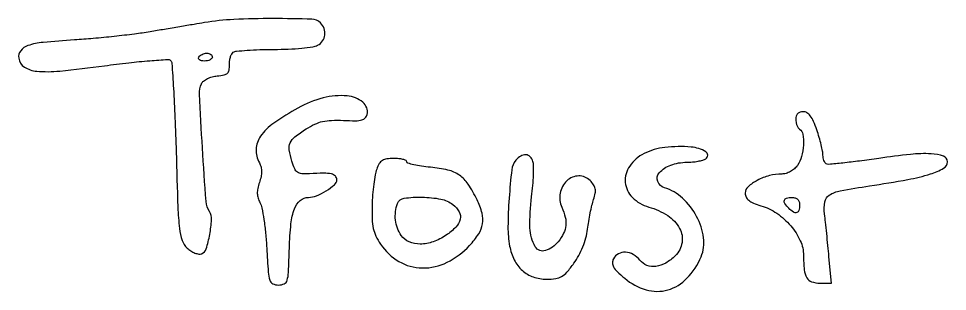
# Model space of a CAD drawing. Extents: x 0 to 2791, y 427 to 2463.
# Drawn here: x 2233.2 to 2472, y 426.9 to 496.9 of the extents above; entities that cross this region are included whole.
import ezdxf

# ---------------------------------------------------------------- set-up
doc = ezdxf.new("R2010")
doc.units = 0

msp = doc.modelspace()

# ---------------------------------------------------------------- linework, layer by layer
for points in [[(2281, 495.851787, 0.000283), (2278.300413, 495.403252, 0.000114), (2274.61875, 494.788537, 0.000113), (2270.657092, 494.125217, 0.000144), (2267, 493.510959, -0.010029), (2262.96218, 492.914569, -0.004828), (2257.765625, 492.304166, -0.004785), (2252.33207, 491.7716, -0.006833), (2247.5, 491.411102, 0.008488), (2239.477176, 490.785845, 0.055838), (2235.538493, 489.961515, 0.150738), (2233.700821, 488.657626, 0.201978), (2233.189316, 486.702463, 0.219351), (2234.643325, 484.456677, 0.119949), (2237.814528, 483.386016, 0.04727), (2243.753356, 483.43129, 0.00768), (2255.220339, 484.784335, -0.00512), (2261.497886, 485.557664, -0.008008), (2266.9153, 486.081073, -0.003171), (2271.529699, 486.422975, -0.216547), (2272.245577, 486.154423, -0.181552), (2272.580438, 485.416905, -0.001479), (2272.996113, 478.93666, -0.005051), (2273.378529, 471.444612, -0.003198), (2273.680209, 462.703702, 0.001687), (2274.126985, 448.514578, 0.01973), (2274.538148, 442.991369, 0.054939), (2275.225155, 439.96926, 0.12142), (2276.503038, 437.997146, 0.045179), (2277.453826, 437.253288, 0.04935), (2278.496015, 436.717355, 0.055214), (2279.473383, 436.451026, 0.131279), (2280.216551, 436.529604, 0.229043), (2281.401127, 437.790826, 0.029631), (2282.322028, 441.481838, 0.031801), (2282.789051, 445.300997, 0.159935), (2282.245055, 447.353493, -0.126518), (2281.375542, 449.937731, -0.002581), (2280.441033, 463.718864, -0.002588), (2279.6492, 477.506352, -0.126094), (2280.188835, 480.186741, -0.115002), (2280.734601, 480.863668, -0.051493), (2281.708974, 481.475053, -0.046644), (2282.934164, 481.942179, -0.043754), (2284.251328, 482.186741, 0.026983), (2286.002832, 482.451601, 0.132727), (2286.886874, 482.898383, 0.170768), (2287.305822, 483.664048, 0.052318), (2287.383197, 485, -0.042118), (2287.42112, 486.010837, -0.044565), (2287.628766, 486.981439, -0.048978), (2287.96262, 487.776158, -0.123964), (2288.383197, 488.234687, -0.121217), (2289.205803, 488.526244, -0.006899), (2291.908438, 488.758058, -0.010226), (2295.165781, 488.925357, -0.007305), (2298.815741, 488.984687, 0.01018), (2302.524442, 489.066306, 0.012687), (2305.963172, 489.299587, 0.01098), (2308.81727, 489.629458, 0.088825), (2310.065741, 490.035184, 0.115908), (2311.32765, 491.146845, 0.123406), (2311.926055, 492.679399, 0.120833), (2311.736392, 494.338635, 0.10819), (2310.8, 495.8, 0.192228), (2308.588879, 496.749413, 0.006004), (2298.552094, 496.887377, 0.012548), (2288.508955, 496.652751, 0.028915)], [(2283, 487, -0.195654), (2282.844577, 486.618015, -0.086673), (2282.395164, 486.29375, -0.066561), (2281.729059, 486.073608, -0.0466), (2280.940983, 486, -0.047867), (2280.195401, 486.071541, -0.104212), (2279.66835, 486.29375, -0.181468), (2279.441401, 486.621877, -0.202618), (2279.5, 487, -0.08825), (2279.842344, 487.382836, -0.053305), (2280.359775, 487.70625, -0.051278), (2280.961978, 487.925833, -0.061875), (2281.559017, 488, -0.067639), (2282.109818, 487.925146, -0.08433), (2282.576711, 487.70625, -0.09965), (2282.888931, 487.38134, -0.142666)], [(2305.007492, 473.936638, 0.026296), (2298.788871, 470.069885, 0.087029), (2295.382255, 466.682973, 0.14523), (2294.262876, 463.374368, 0.133075), (2295.073117, 459.86338, -0.060301), (2295.498089, 458.770756, -0.061825), (2295.645325, 457.61759, -0.053717), (2295.5112, 456.330447, -0.031077), (2295.09074, 454.830451, 0.031672), (2294.660464, 453.288395, 0.059276), (2294.54373, 452.000184, 0.066958), (2294.734797, 450.829335, 0.053452), (2295.236017, 449.65133, -0.079325), (2295.733868, 448.290688, -0.011211), (2296.240222, 445.341328, -0.012545), (2296.676885, 441.795011, -0.010382), (2296.968395, 438, 0.003801), (2297.360971, 431.826159, 0.05952), (2297.759654, 429.753161, 0.203874), (2298.548082, 428.837986, 0.114858), (2300, 428.5, 0.112201), (2301.451285, 428.829825, 0.21241), (2302.213902, 429.725626, 0.06043), (2302.554766, 431.760734, 0.003643), (2302.790383, 437.965882, -0.017482), (2303.203155, 444.246419, -0.065082), (2304.106878, 448.096241, -0.125196), (2305.5841, 450.211421, -0.179919), (2307.704647, 451, 0.097798), (2309.759523, 451.405808, 0.041348), (2312.273789, 452.691208, 0.038733), (2314.421853, 454.266213, 0.218557), (2315, 455.52568, 0.199319), (2314.61224, 456.45975, 0.142215), (2313.607493, 457.010342, 0.058305), (2311.653206, 457.210937, 0.010553), (2308, 457.08193, -0.028776), (2305.969021, 457.084231, -0.139568), (2304.891832, 457.460449, -0.137579), (2304.166042, 458.350668, -0.02767), (2303.448018, 460.286207, -0.036679), (2302.778508, 463.190316, -0.143078), (2303.016681, 464.998383, -0.124092), (2304.216696, 466.537829, -0.024669), (2307.095463, 468.560263, -0.030669), (2309.345134, 469.794464, -0.053943), (2311.347773, 470.486415, -0.048061), (2313.606021, 470.779003, -0.01954), (2316.709087, 470.759525, 0.0103), (2319.842221, 470.681957, 0.06301), (2321.444944, 470.877979, 0.141822), (2322.323622, 471.392009, 0.140273), (2322.796445, 472.298039, 0.281952), (2321.660838, 475.434538, 0.146517), (2317.655775, 477.047309, 0.087733), (2311.491175, 476.533448, 0.061461)], [(2433, 471.059017, 0.046881), (2433.074077, 470.270704, 0.046318), (2433.29375, 469.50665, 0.050262), (2433.616444, 468.876024, 0.111412), (2434, 468.5, -0.224215), (2434.848003, 467.194556, -0.04876), (2434.951438, 464.438243, -0.048997), (2434.476707, 461.455795, -0.089046), (2433.443296, 459.222506, -0.061882), (2432.651661, 458.346097, -0.052249), (2431.625479, 457.631674, -0.053346), (2430.49906, 457.159181, -0.072774), (2429.411177, 457, 0.064425), (2426.238285, 456.589466, 0.055915), (2423.108168, 455.378792, 0.061682), (2420.742932, 453.746778, 0.214085), (2420, 452.091168, 0.115989), (2420.237225, 451.082312, 0.109312), (2420.902188, 450.259426, 0.071547), (2422.109179, 449.551362, 0.024152), (2424.036528, 448.87091, -0.077111), (2428.137752, 446.914952, -0.065917), (2431.706931, 443.717129, -0.069214), (2434.164179, 439.8866, -0.108463), (2435, 436.078907, 0.02346), (2435.173003, 432.39372, 0.110512), (2435.823053, 430.391664, 0.176911), (2437.086144, 429.356572, 0.084277), (2439.186583, 429), (2442.159188, 429), (2441.545392, 435.75, 0.001756), (2441.271869, 438.645183, 0.001403), (2440.957339, 441.763844, 0.001418), (2440.649912, 444.648945, 0.00359), (2440.405435, 446.743935, -0.072319), (2440.470946, 449.85769, -0.21541), (2441.629679, 451.589191, -0.093458), (2444.454881, 452.686045, -0.008345), (2452, 453.959966, 0.007229), (2461.823141, 455.595964, 0.030143), (2467.649021, 457.020146, 0.052771), (2471.014336, 458.464715, 0.271352), (2472, 460.147196, 0.321145), (2470.972917, 461.581368, 0.069756), (2467.804081, 462.18601, 0.038144), (2462.489001, 462.042489, 0.011098), (2454.356417, 461.016937, -0.004431), (2449.413813, 460.326591, -0.006793), (2445.119029, 459.824724, -0.002797), (2441.453678, 459.467518, -0.162695), (2440.806107, 459.619833, -0.121326), (2440.496559, 459.935411, -0.047989), (2440.236794, 460.489523, -0.043832), (2440.059624, 461.169566, -0.041838), (2440, 461.880878, 0.049986), (2439.902914, 462.849579, 0.010707), (2439.531762, 464.50009, 0.011086), (2439.016198, 466.401553, 0.010363), (2438.405998, 468.321861, 0.020135), (2437.556859, 470.519856, 0.058415), (2436.740456, 471.927315, 0.092553), (2435.878212, 472.720798, 0.140746), (2434.905998, 473, 0.079703), (2434.098668, 472.870483, 0.119654), (2433.495494, 472.495411, 0.1182), (2433.12671, 471.881573, 0.076571)], [(2394.010721, 462.248446, 0.124525), (2390.297797, 459.04224, 0.175992), (2389.17511, 454.860881, 0.177935), (2390.99985, 450.967614, 0.127247), (2395.195274, 448.525258, -0.074341), (2400.089122, 446.325327, -0.125613), (2403.136701, 443.05403, -0.167334), (2403.758132, 439.400891, -0.156842), (2402.025436, 436.025436, -0.065494), (2399.575786, 434.145373, -0.099152), (2397.038411, 433.2872, -0.121236), (2394.735345, 433.548134, -0.134815), (2392.920989, 434.849246, 0.090793), (2391.197444, 436.327833, 0.118607), (2389.215035, 436.923401, 0.138943), (2387.405136, 436.517946, 0.146765), (2386.12233, 435.228575, 0.12338), (2385.859802, 434.182461, 0.132155), (2386.132917, 433.165751, 0.071074), (2387.07561, 431.968817, 0.015842), (2389.01989, 430.228575, 0.103517), (2394.512901, 427.283859, 0.141295), (2400.099409, 427.255559, 0.134675), (2405.035038, 430.237007, 0.090211), (2408.668698, 435.786565, 0.136466), (2409.29788, 440.654935, 0.086964), (2407.510689, 446.116995, 0.084134), (2403.888181, 450.807898, 0.113681), (2399.25, 453.457074, -0.232886), (2397.495477, 455.092147, -0.276882), (2397.888545, 457.286835, -0.129318), (2400.859103, 459.302298, -0.083842), (2404.972506, 460.015313, 0.021956), (2406.424074, 460.085398, 0.021745), (2407.86862, 460.282537, 0.022219), (2409.114019, 460.565676, 0.074294), (2409.878115, 460.903509, 0.55615), (2409.862099, 462.699406, 0.116071), (2406.125652, 463.91968, 0.049147), (2399.335446, 463.826951, 0.088392)], [(2325.241575, 458.25, 0.043537), (2324.84349, 456.766072, 0.01223), (2324.483221, 454.392223, 0.012234), (2324.20617, 451.677181, 0.012606), (2324.065696, 448.978843, 0.014924), (2324.076481, 445.437144, 0.04506), (2324.372208, 443.044026, 0.057269), (2325.041321, 441.074006, 0.037808), (2326.225457, 438.993411, 0.113245), (2330.97985, 434.543994, 0.128761), (2336.978376, 432.879768, 0.119889), (2343.355615, 434.33345, 0.090102), (2349.137656, 438.660724, 0.042854), (2351.468565, 441.645865, 0.104295), (2352.472025, 444.237214, 0.106991), (2352.330955, 446.971039, 0.046562), (2351.050796, 450.39507, 0.033979), (2348.768037, 454.393374, 0.094349), (2346.513549, 456.695961, 0.09495), (2343.579495, 458.000882, 0.034693), (2339.073878, 458.727017, -0.013197), (2336.745537, 459.000265, -0.021298), (2334.784202, 459.368943, -0.016699), (2333.269933, 459.774674, -0.330172), (2333, 460.138889, 0.293342), (2332.786129, 460.472062, 0.045003), (2332.007513, 460.747049, 0.038348), (2330.916125, 460.937647, 0.024064), (2329.62132, 461, 0.033497), (2327.822957, 460.879384, 0.107091), (2326.698757, 460.472446, 0.119222), (2325.911968, 459.665573, 0.046623)], [(2361.012742, 460.515353, 0.145641), (2359.97878, 458.093304, 0.01064), (2359.29892, 450.799925, 0.015497), (2358.998968, 443.429926, 0.048821), (2359.43272, 438.506943, 0.069781), (2360.634316, 434.938244, 0.094577), (2362.695405, 432.242213, 0.099081), (2365.522438, 430.578298, 0.08381), (2368.948273, 430, 0.034118), (2371.28041, 430.159319, 0.098261), (2372.805749, 430.685727, 0.083689), (2374.150786, 431.807626, 0.020429), (2375.944832, 434.082541, 0.032153), (2377.212132, 436.092159, 0.028803), (2378.263713, 438.321491, 0.029219), (2379.037236, 440.619129, 0.036236), (2379.471831, 442.832541, -0.010998), (2379.761382, 444.837351, -0.008568), (2380.161151, 447.002661, -0.008678), (2380.603447, 449.008227, -0.020749), (2381.018559, 450.474389, 0.031785), (2381.43844, 452.092745, 0.093836), (2381.442079, 453.236812, 0.10496), (2381.030877, 454.228424, 0.045818), (2380.115365, 455.32908, 0.203716), (2377.182372, 456.512355, 0.186572), (2374.154362, 455.276977, 0.157394), (2372.402939, 452.088464, 0.155639), (2372.835592, 448.46149, -0.04416), (2373.734098, 445.915497, -0.088614), (2373.891704, 443.796379, -0.091582), (2373.306263, 441.799473, -0.049711), (2371.92742, 439.634859, -0.148776), (2368.63687, 437.340445, -0.350818), (2366.017636, 438.330217, -0.130408), (2364.651938, 443.164311, -0.035239), (2365.089014, 451.181616, 0.009841), (2365.39588, 454.087018, 0.011897), (2365.565119, 456.824051, 0.010576), (2365.603742, 459.121334, 0.075893), (2365.432068, 460.214035, 0.119192), (2364.696881, 461.427825, 0.182191), (2363.589853, 461.933529, 0.15519), (2362.283466, 461.614047, 0.082764)], [(2344.855339, 449.144005, -0.10044), (2346.441385, 447.317184, -0.18587), (2346.725535, 445.400933, -0.140188), (2345.630479, 443.391168, -0.050129), (2343.095195, 441.285168, -0.063163), (2339.768852, 439.608723, -0.084008), (2336.439026, 439.026663, -0.101019), (2333.57533, 439.595021, -0.141561), (2331.556704, 441.222506, -0.064438), (2330.584329, 443.079751, -0.059634), (2330.084322, 445.172826, -0.059162), (2330.090439, 447.340798, -0.061427), (2330.606989, 449.418213, -0.271822), (2332.315783, 450.781973, -0.040521), (2336.889284, 451.064771, -0.04305), (2341.728687, 450.553347, -0.116596)], [(2434, 449, -0.065975), (2433.822187, 447.658282, -0.263074), (2433.261123, 447.088861, -0.219918), (2432.390282, 447.224616, -0.049493), (2431.2, 448.2, -0.049493), (2430.224616, 449.390282, -0.219918), (2430.088861, 450.261123, -0.263074), (2430.658282, 450.822187, -0.065975), (2432, 451, -0.072254), (2432.873159, 450.873159, -0.124864), (2433.5, 450.5, -0.124864), (2433.873159, 449.873159, -0.072254)]]:
    msp.add_lwpolyline(points, format="xyb", close=True)

doc.saveas('drawing.dxf')
